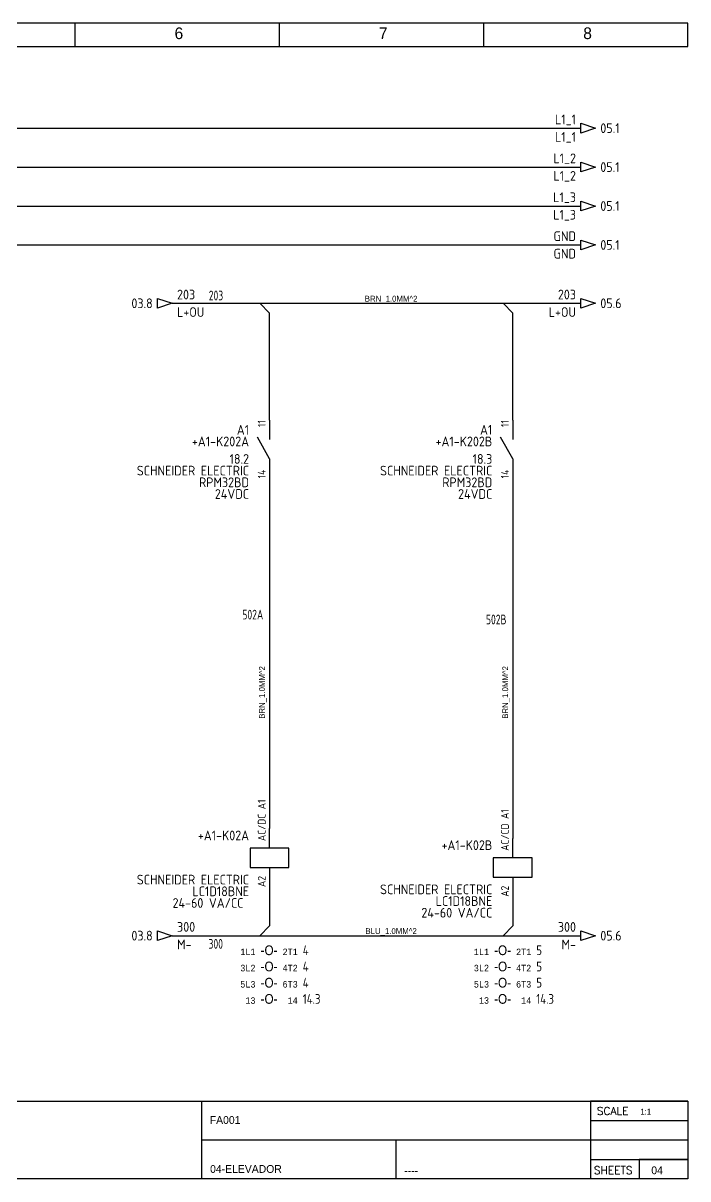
# Model space of a CAD drawing. Header units: millimetres. Extents: x 0 to 420, y 0 to 297.
# Drawn here: x 249.2 to 420, y 0 to 297 of the extents above; entities that cross this region are included whole.
import ezdxf
from ezdxf.enums import TextEntityAlignment as Align

# ---------------------------------------------------------------- set-up
doc = ezdxf.new("R2010")
doc.units = ezdxf.units.MM
doc.header["$LTSCALE"] = 6
for name, color, linetype in [('025', 1, 'Continuous'), ('05', 6, 'Continuous'), ('BLK_4.0mm^2', 7, 'Continuous'), ('BLU_1.0mm^2', 5, 'Continuous'), ('BRN_1.0mm^2', 14, 'Continuous'), ('BRN_4.0mm^2', 42, 'Continuous'), ('DESC', 1, 'Continuous'), ('DESCCHILD', 20, 'Continuous'), ('GRN_4.0mm^2', 3, 'Continuous'), ('GRY_4.0mm^2', 9, 'Continuous'), ('LOC', 8, 'Continuous'), ('MISC', 2, 'Continuous'), ('SYMS', 7, 'Continuous'), ('TAGS', 51, 'Continuous'), ('TERMS', 4, 'Continuous'), ('WIRENO', 70, 'Continuous'), ('WIREREF', 61, 'Continuous'), ('WIREREF_DEST', 61, 'Continuous'), ('XREF', 7, 'Continuous'), ('XREFCHILD', 134, 'Continuous')]:
    doc.layers.add(name, color=color, linetype=linetype)
doc.styles.add('WD', font='romans.shx')
doc.styles.add('WD_IEC', font='ISOCP2.shx', dxfattribs={"width": 0.9, "height": 4})

# ---------------------------------------------------------------- blocks, each defined once
blk = doc.blocks.new('IEC_tblock_a3_floriambra')
at = {"layer": '05'}
for p, q in [((-840, 0), (-840, 20)), ((-840, 0), (-840, 20)), ((-840, 20), (-420, 20)), ((-835, 20), (-835, 0)), ((-815, 20), (-815, 0)), ((-795, 20), (-795, 0)), ((-775, 20), (-775, 0)), ((-750, 20), (-750, 0)), ((-715, 20), (-715, 0)), ((-680, 20), (-680, 0)), ((-645, 20), (-645, 0)), ((-545, 20), (-545, 0)), ((-420, 20), (-445, 20)), ((-445, 20), (-445, 0)), ((-445, 20), (-445, 15)), ((-420, 20), (-420, 0)), ((-840, 16), (-775, 16)), ((-775, 16), (-680, 16)), ((-445, 15), (-420, 15)), ((-840, 12), (-775, 12)), ((-545, 10), (-445, 10)), ((-495, 10), (-495, 0)), ((-445, 10), (-420, 10)), ((-840, 8), (-775, 8)), ((-775, 8), (-680, 8)), ((-840, 4), (-775, 4)), ((-445, 5), (-420, 5)), ((-420, 5), (-432.5, 5)), ((-432.5, 5), (-432.5, 0)), ((-420, 0), (-840, 0))]:
    blk.add_line(p, q, dxfattribs=at)
at = {"flags": 4}
for tag, p, height in [('SCALA', (-432.21, 16.54), 1.5), ('DESCRIPT_PROYECT', (-642.46, 13.18), 3), ('CODIGO_PROYECT', (-542.84, 14.13), 2), ('FECHA_CREA', (-747.6, 10.56), 2), ('AUTHOR', (-713.38, 10.89), 2), ('INSTALACION', (-441.74, 11.01), 2), ('DESCRIPCION_1', (-642.34, 8.1), 3), ('DESCRIPCION_2', (-642.22, 3.39), 3), ('LOCALIZACION', (-441.61, 6.6), 2), ('FECHA_EDIT', (-747.73, 3.45), 2), ('REVISADO', (-713.31, 2.96), 2), ('ARCHIVO', (-542.76, 1.55), 2), ('COMENTARIO', (-492.87, 1.14), 2), ('PAG', (-429.4, 1.2), 2)]:
    blk.add_attdef(tag, p, '', height=height, dxfattribs=at)
at = {"layer": '025', "style": 'WD'}
for s, p in [('No:', (-837.31, 17.19)), ('Revision', (-825.33, 17.07)), ('Date', (-805.08, 17.05)), ('By', (-785.09, 17.06)), ('NAME', (-698.14, 16.82)), ('SCALE', (-439.33, 16.45)), ('A', (-837.31, 13.19)), ('B', (-837.31, 9.19)), ('C', (-837.31, 5.19)), ('D', (-837.31, 1.19))]:
    blk.add_text(s, height=2, dxfattribs=at).set_placement(p, align=Align.CENTER)
for s, p in [('DATE', (-737.24, 16.98)), ('Edit', (-765.46, 10.72)), ('Chec.', (-765.74, 3.12)), ('SHEETS', (-444.15, 1.23))]:
    blk.add_text(s, height=2, dxfattribs=at).set_placement(p)
blk = doc.blocks.new('HA1S1')
blk.add_lwpolyline([(0, 1.25), (3.75, 0), (0, -1.25)], close=True)
at = {"style": 'WD_IEC'}
for tag, height, flags, p in [('WIRENO', 2.5, 8, (-1.25, 1)), ('SIGCODE', 1, 1, (5, 1.8))]:
    blk.add_attdef(tag, text='', height=height, dxfattribs=dict(at, flags=flags)).set_placement(p, align=Align.RIGHT)
at = {"style": 'WD_IEC', "flags": 1}
blk.add_attdef('X4TERM01', (0, 0), '', height=0.32, dxfattribs=at)
at = {"style": 'WD_IEC'}
blk.add_attdef('XREF', text='', height=2.5, dxfattribs=at).set_placement((5, 0), align=Align.MIDDLE_LEFT)
blk.add_attdef('DESC1', text='', height=2.5, dxfattribs=at).set_placement((-1.25, -1), align=Align.TOP_RIGHT)
blk = doc.blocks.new('VCR21')
for p, q in [((0, 7.5), (0, 2.5)), ((0, -2.5), (-3.12, 3.12)), ((0, -2.5), (0, -7.5))]:
    blk.add_line(p, q)
at = {"style": 'WD_IEC'}
for tag, p in [('INST', (-5.25, 6.75)), ('LOC', (-5.25, 3.75)), ('TAG2', (-5.25, 0.75)), ('XREF', (-5.25, -3.75)), ('DESC1', (-5.25, -6.75)), ('DESC2', (-5.25, -9.75)), ('DESC3', (-5.25, -12.75))]:
    blk.add_attdef(tag, text='', height=2.5, dxfattribs=at).set_placement(p, align=Align.RIGHT)
blk.add_attdef('TERM01', text='', height=2, rotation=90, dxfattribs=at).set_placement((-1, 7.5), align=Align.RIGHT)
at = {"style": 'WD_IEC', "flags": 1}
for tag, p, height in [('X2TERM01', (0, 7.5), 0.32), ('X4LINK', (-2.75, 0), 0.32), ('X1LINK', (-0.5, 0), 0.32), ('CONTACT', (4, -3.5), 1), ('FAMILY', (4, -5), 1), ('COMMON', (5.25, -4.75), 1), ('X8TERM02', (0, -7.5), 0.32)]:
    blk.add_attdef(tag, p, '', height=height, dxfattribs=at)
at = {"style": 'WD_IEC'}
blk.add_attdef('TERM02', (-1, -7.5), '', height=2, rotation=90, dxfattribs=at)
blk = doc.blocks.new('HT0_418')
for p, q in [((-2.5, 0), (2.5, 0)), ((0, -2.5), (-2.5, 0))]:
    blk.add_line(p, q)
at = {"style": 'WD_IEC', "flags": 1}
for tag, p in [('X4TERM01', (-2.5, 0)), ('X1TERM01', (2.5, 0)), ('WDWSEQ', (-2.63, -0.91)), ('X8TERM01', (0, -2.5))]:
    blk.add_attdef(tag, p, '', height=0.4, dxfattribs=at)
blk = doc.blocks.new('HT0_412')
for p, q in [((0, 2.5), (-2.5, 0)), ((-2.5, 0), (2.5, 0))]:
    blk.add_line(p, q)
at = {"style": 'WD_IEC', "flags": 1}
for tag, p in [('X4TERM01', (-2.5, 0)), ('WDWSEQ', (-2.1, 1.03)), ('X2TERM01', (0, 2.5)), ('X1TERM01', (2.5, 0))]:
    blk.add_attdef(tag, p, '', height=0.4, dxfattribs=at)
blk = doc.blocks.new('HA1D3')
blk.add_lwpolyline([(0, 0), (-3.75, -1.25), (-3.75, 1.25)], close=True)
at = {"style": 'WD_IEC'}
for tag, p, height, flags in [('WIRENO', (1.25, 1), 2.5, 8), ('X1TERM01', (0, 0), 0.32, 1)]:
    blk.add_attdef(tag, p, '', height=height, dxfattribs=dict(at, flags=flags))
blk.add_attdef('XREF', text='', height=2.5, dxfattribs=at).set_placement((-5, 0), align=Align.MIDDLE_RIGHT)
at = {"style": 'WD_IEC', "flags": 1}
blk.add_attdef('SIGCODE', text='', height=1, dxfattribs=at).set_placement((-2.5, 1.8), align=Align.RIGHT)
at = {"style": 'WD_IEC'}
blk.add_attdef('DESC1', text='', height=2.5, dxfattribs=at).set_placement((1.25, -1), align=Align.TOP_LEFT)
blk = doc.blocks.new('WD_WNH')
at = {"linetype": 'Continuous', "style": 'WD_IEC', "width": 0.8}
blk.add_attdef('WIRENO', text='', height=2.5, dxfattribs=at).set_placement((0, 0.75), align=Align.CENTER)
at = {"style": 'WD_IEC', "flags": 1}
for tag, p in [('W08USER', (0, 0.375)), ('W04USER', (0, 0.875)), ('W05USER', (0, 0.75)), ('W09USER', (0, 0.25)), ('W03USER', (0, 1)), ('W06USER', (0, 0.625)), ('W07USER', (0, 0.5)), ('W02USER', (0, 1.125)), ('W01USER', (0, 1.25)), ('W10USER', (0, 0.125))]:
    blk.add_attdef(tag, text='', height=0.08, dxfattribs=at).set_placement(p, align=Align.CENTER)
blk = doc.blocks.new('VMS1')
for p, q in [((0, 2.5), (0, 7.5)), ((0, -2.5), (0, -7.5))]:
    blk.add_line(p, q)
blk.add_lwpolyline([(-5, 2.5), (-5, -2.5), (5, -2.5), (5, 2.5)], close=True)
at = {"style": 'WD_IEC'}
for tag, p in [('INST', (-5.25, 10.5)), ('LOC', (-5.25, 7.5)), ('TAG1', (-5.25, 4.5)), ('DESC1', (-5.25, -6.85)), ('DESC2', (-5.25, -9.85)), ('DESC3', (-5.25, -12.85))]:
    blk.add_attdef(tag, text='', height=2.5, dxfattribs=at).set_placement(p, align=Align.RIGHT)
blk.add_attdef('TERM01', text='', height=2, rotation=90, dxfattribs=at).set_placement((-1, 7.5), align=Align.RIGHT)
at = {"style": 'WD_IEC', "flags": 1}
for tag, p, height in [('X2TERM01', (0, 7.5), 0.32), ('X4LINK', (-5, 0), 0.32), ('X1LINK', (5, 0), 0.32), ('ASSYCODE', (1, -4), 1), ('FAMILY', (1, -5.5), 1), ('X8TERM02', (0, -7.5), 0.32), ('CATDESC', (1, -7), 1)]:
    blk.add_attdef(tag, p, '', height=height, dxfattribs=at)
at = {"style": 'WD_IEC', "flags": 9}
for tag, p in [('MFG', (-6, 1)), ('CAT', (-6, -1.5))]:
    blk.add_attdef(tag, text='', height=1.5, dxfattribs=at).set_placement(p, align=Align.RIGHT)
at = {"style": 'WD_IEC'}
blk.add_attdef('TERM02', (-1, -7.5), '', height=2, rotation=90, dxfattribs=at)
at = {"lineweight": 9, "style": 'WD_IEC'}
for tag, p in [('NO', (-5.5, -16.5)), ('NC', (-5.5, -19.5))]:
    blk.add_attdef(tag, text='', height=2.5, dxfattribs=at).set_placement(p, align=Align.TOP_RIGHT)
for tag, p in [('XREFNO', (-4, -16.5)), ('XREFNC', (-4, -19.5))]:
    blk.add_attdef(tag, text='', height=2.5, dxfattribs=at).set_placement(p, align=Align.TOP_LEFT)
blk = doc.blocks.new('WD_WNV')
at = {"linetype": 'Continuous', "style": 'WD_IEC', "width": 0.8}
blk.add_attdef('WIRENO', text='', height=2.5, dxfattribs=at).set_placement((-1.6, 0), align=Align.MIDDLE_RIGHT)
at = {"style": 'WD_IEC', "flags": 1}
for tag, p in [('W08USER', (-1, 0.375)), ('W04USER', (-1, 0.875)), ('W05USER', (-1, 0.75)), ('W09USER', (-1, 0.25)), ('W03USER', (-1, 1)), ('W06USER', (-1, 0.625)), ('W07USER', (-1, 0.5)), ('W02USER', (-1, 1.125)), ('W01USER', (-1, 1.25)), ('W10USER', (-1, 0.125))]:
    blk.add_attdef(tag, text='', height=0.08, dxfattribs=at).set_placement(p, align=Align.CENTER)

msp = doc.modelspace()

# ---------------------------------------------------------------- linework, layer by layer
at = {"layer": '05'}
for p, q in [((420, 297), (0, 297)), ((262.5, 297), (262.5, 291)), ((315, 297), (315, 291)), ((367.5, 297), (367.5, 291)), ((420, 291), (420, 297)), ((0, 291), (420, 291))]:
    msp.add_line(p, q, dxfattribs=at)
at = {"layer": 'BLK_4.0mm^2'}
msp.add_line((182.5, 260), (392.5, 260), dxfattribs=at)
at = {"layer": 'BLU_1.0mm^2'}
for p, q in [((312.5, 75), (312.5, 65)), ((375, 72.5), (375, 65)), ((287.5, 62.5), (310, 62.5)), ((315, 62.5), (372.5, 62.5)), ((377.5, 62.5), (392.5, 62.5))]:
    msp.add_line(p, q, dxfattribs=at)
at = {"layer": 'BRN_1.0mm^2'}
for p, q in [((287.5, 225), (310, 225)), ((315, 225), (372.5, 225)), ((377.5, 225), (392.5, 225)), ((312.5, 195), (312.5, 222.5)), ((375, 195), (375, 222.5)), ((312.5, 180), (312.5, 90)), ((375, 180), (375, 87.5))]:
    msp.add_line(p, q, dxfattribs=at)
at = {"layer": 'BRN_4.0mm^2'}
msp.add_line((172.5, 270), (392.5, 270), dxfattribs=at)
at = {"layer": 'GRN_4.0mm^2'}
msp.add_line((202.5, 240), (392.5, 240), dxfattribs=at)
at = {"layer": 'GRY_4.0mm^2'}
msp.add_line((192.5, 250), (392.5, 250), dxfattribs=at)

# ---------------------------------------------------------------- block references
ref = msp.add_blockref('IEC_tblock_a3_floriambra', (840, 0))
ref.add_attrib('FECHA_EDIT', '2026-01-13', (92.27, 3.45), dxfattribs={"height": 2})
ref.add_attrib('FECHA_CREA', '2026-01-13', (92.4, 10.56), dxfattribs={"height": 2})
ref.add_attrib('REVISADO', 'FLORIAMBRA', (126.69, 2.96), dxfattribs={"height": 2})
ref.add_attrib('AUTHOR', 'FLORIAMBRA', (126.62, 10.89), dxfattribs={"height": 2})
ref.add_attrib('DESCRIPCION_2', 'CONTROL CONNECTION', (197.78, 3.39), dxfattribs={"height": 3})
ref.add_attrib('DESCRIPCION_1', 'ENGINE CONNECTION', (197.66, 8.1), dxfattribs={"height": 3})
ref.add_attrib('DESCRIPT_PROYECT', 'ELEVADOR', (197.54, 13.18), dxfattribs={"height": 3})
ref.add_attrib('CODIGO_PROYECT', 'FA001', (297.16, 14.13), dxfattribs={"height": 2})
ref.add_attrib('ARCHIVO', '04-ELEVADOR', (297.24, 1.55), dxfattribs={"height": 2})
ref.add_attrib('COMENTARIO', '----', (347.13, 1.14), dxfattribs={"height": 2})
ref.add_attrib('PAG', '04', (410.6, 1.2), dxfattribs={"height": 2})
ref.add_attrib('SCALA', '1:1', (407.79, 16.54), dxfattribs={"height": 1.5})
at = {"layer": 'GRN_4.0mm^2'}
for name, p in [('HT0_418', (312.5, 225)), ('HT0_418', (375, 225)), ('HT0_412', (312.5, 62.5)), ('HT0_412', (375, 62.5))]:
    msp.add_blockref(name, p, dxfattribs=at)
at = {"layer": 'SYMS'}
ref = msp.add_blockref('HA1S1', (392.5, 270), dxfattribs=at)
ref.add_attrib('XREF', '05.1', dxfattribs={"layer": 'XREF', "height": 2.5, "style": 'WD_IEC'}).set_placement((397.5, 270), align=Align.MIDDLE_LEFT)
ref.add_attrib('DESC1', 'L1_1', dxfattribs={"layer": 'DESC', "height": 2.5, "style": 'WD_IEC'}).set_placement((391.25, 269), align=Align.TOP_RIGHT)
ref.add_attrib('WIRENO', 'L1_1', dxfattribs={"layer": 'WIREREF', "height": 2.5, "style": 'WD_IEC', "flags": 8}).set_placement((391.25, 271), align=Align.RIGHT)
ref = msp.add_blockref('HA1S1', (392.5, 260), dxfattribs=at)
ref.add_attrib('XREF', '05.1', dxfattribs={"layer": 'XREF', "height": 2.5, "style": 'WD_IEC'}).set_placement((397.5, 260), align=Align.MIDDLE_LEFT)
ref.add_attrib('DESC1', 'L1_2', dxfattribs={"layer": 'DESC', "height": 2.5, "style": 'WD_IEC'}).set_placement((391.25, 259), align=Align.TOP_RIGHT)
ref.add_attrib('WIRENO', 'L1_2', dxfattribs={"layer": 'WIREREF', "height": 2.5, "style": 'WD_IEC', "flags": 8}).set_placement((391.25, 261), align=Align.RIGHT)
ref = msp.add_blockref('HA1S1', (392.5, 250), dxfattribs=at)
ref.add_attrib('XREF', '05.1', dxfattribs={"layer": 'XREF', "height": 2.5, "style": 'WD_IEC'}).set_placement((397.5, 250), align=Align.MIDDLE_LEFT)
ref.add_attrib('DESC1', 'L1_3', dxfattribs={"layer": 'DESC', "height": 2.5, "style": 'WD_IEC'}).set_placement((391.25, 249), align=Align.TOP_RIGHT)
ref.add_attrib('WIRENO', 'L1_3', dxfattribs={"layer": 'WIREREF', "height": 2.5, "style": 'WD_IEC', "flags": 8}).set_placement((391.25, 251), align=Align.RIGHT)
ref = msp.add_blockref('HA1S1', (392.5, 240), dxfattribs=at)
ref.add_attrib('XREF', '05.1', dxfattribs={"layer": 'XREF', "height": 2.5, "style": 'WD_IEC'}).set_placement((397.5, 240), align=Align.MIDDLE_LEFT)
ref.add_attrib('DESC1', 'GND', dxfattribs={"layer": 'DESC', "height": 2.5, "style": 'WD_IEC'}).set_placement((391.25, 239), align=Align.TOP_RIGHT)
ref.add_attrib('WIRENO', 'GND', dxfattribs={"layer": 'WIREREF', "height": 2.5, "style": 'WD_IEC', "flags": 8}).set_placement((391.25, 241), align=Align.RIGHT)
ref = msp.add_blockref('HA1D3', (287.5, 225), dxfattribs=at)
ref.add_attrib('XREF', '03.8', dxfattribs={"layer": 'XREF', "height": 2.5, "style": 'WD_IEC'}).set_placement((282.5, 225), align=Align.MIDDLE_RIGHT)
ref.add_attrib('DESC1', 'L+OU', dxfattribs={"layer": 'DESC', "height": 2.5, "style": 'WD_IEC'}).set_placement((288.75, 224), align=Align.TOP_LEFT)
ref.add_attrib('WIRENO', '203', (288.75, 226), dxfattribs={"layer": 'WIREREF_DEST', "height": 2.5, "style": 'WD_IEC', "flags": 8})
ref = msp.add_blockref('HA1S1', (392.5, 225), dxfattribs=at)
ref.add_attrib('XREF', '05.6', dxfattribs={"layer": 'XREF', "height": 2.5, "style": 'WD_IEC'}).set_placement((397.5, 225), align=Align.MIDDLE_LEFT)
ref.add_attrib('DESC1', 'L+OU', dxfattribs={"layer": 'DESC', "height": 2.5, "style": 'WD_IEC'}).set_placement((391.25, 224), align=Align.TOP_RIGHT)
ref.add_attrib('WIRENO', '203', dxfattribs={"layer": 'WIREREF', "height": 2.5, "style": 'WD_IEC', "flags": 8}).set_placement((391.25, 226), align=Align.RIGHT)
ref = msp.add_blockref('VCR21', (312.5, 187.5), dxfattribs=at)
ref.add_attrib('TERM02', '14', (311.5, 180), dxfattribs={"layer": 'TERMS', "height": 2, "rotation": 90, "style": 'WD_IEC'})
ref.add_attrib('TERM01', '11', dxfattribs={"layer": 'TERMS', "height": 2, "rotation": 90, "style": 'WD_IEC'}).set_placement((311.5, 195), align=Align.RIGHT)
ref.add_attrib('XREF', '18.2', dxfattribs={"layer": 'XREFCHILD', "height": 2.5, "style": 'WD_IEC'}).set_placement((307.25, 183.75), align=Align.RIGHT)
ref.add_attrib('DESC3', '24VDC', dxfattribs={"layer": 'DESCCHILD', "height": 2.5, "style": 'WD_IEC'}).set_placement((307.25, 174.75), align=Align.RIGHT)
ref.add_attrib('DESC2', 'RPM32BD', dxfattribs={"layer": 'DESCCHILD', "height": 2.5, "style": 'WD_IEC'}).set_placement((307.25, 177.75), align=Align.RIGHT)
ref.add_attrib('DESC1', 'SCHNEIDER ELECTRIC', dxfattribs={"layer": 'DESCCHILD', "height": 2.5, "style": 'WD_IEC'}).set_placement((307.25, 180.75), align=Align.RIGHT)
ref.add_attrib('LOC', 'A1', dxfattribs={"layer": 'LOC', "height": 2.5, "style": 'WD_IEC'}).set_placement((307.25, 191.25), align=Align.RIGHT)
ref.add_attrib('TAG2', '+A1-K202A', dxfattribs={"layer": 'TAGS', "height": 2.5, "style": 'WD_IEC'}).set_placement((307.25, 188.25), align=Align.RIGHT)
ref = msp.add_blockref('VCR21', (375, 187.5), dxfattribs=at)
ref.add_attrib('TERM02', '14', (374, 180), dxfattribs={"layer": 'TERMS', "height": 2, "rotation": 90, "style": 'WD_IEC'})
ref.add_attrib('TERM01', '11', dxfattribs={"layer": 'TERMS', "height": 2, "rotation": 90, "style": 'WD_IEC'}).set_placement((374, 195), align=Align.RIGHT)
ref.add_attrib('XREF', '18.3', dxfattribs={"layer": 'XREFCHILD', "height": 2.5, "style": 'WD_IEC'}).set_placement((369.75, 183.75), align=Align.RIGHT)
ref.add_attrib('DESC3', '24VDC', dxfattribs={"layer": 'DESCCHILD', "height": 2.5, "style": 'WD_IEC'}).set_placement((369.75, 174.75), align=Align.RIGHT)
ref.add_attrib('DESC2', 'RPM32BD', dxfattribs={"layer": 'DESCCHILD', "height": 2.5, "style": 'WD_IEC'}).set_placement((369.75, 177.75), align=Align.RIGHT)
ref.add_attrib('DESC1', 'SCHNEIDER ELECTRIC', dxfattribs={"layer": 'DESCCHILD', "height": 2.5, "style": 'WD_IEC'}).set_placement((369.75, 180.75), align=Align.RIGHT)
ref.add_attrib('LOC', 'A1', dxfattribs={"layer": 'LOC', "height": 2.5, "style": 'WD_IEC'}).set_placement((369.75, 191.25), align=Align.RIGHT)
ref.add_attrib('TAG2', '+A1-K202B', dxfattribs={"layer": 'TAGS', "height": 2.5, "style": 'WD_IEC'}).set_placement((369.75, 188.25), align=Align.RIGHT)
ref = msp.add_blockref('VMS1', (312.5, 82.5), dxfattribs=at)
ref.add_attrib('TERM02', 'A2', (311.5, 75), dxfattribs={"layer": 'TERMS', "height": 2, "rotation": 90, "style": 'WD_IEC'})
ref.add_attrib('TERM01', 'AC/DC A1', dxfattribs={"layer": 'TERMS', "height": 2, "rotation": 90, "style": 'WD_IEC'}).set_placement((311.5, 97.5), align=Align.RIGHT)
ref.add_attrib('DESC3', '24-60 VA/CC ', dxfattribs={"layer": 'DESC', "height": 2.5, "style": 'WD_IEC'}).set_placement((307.25, 69.65), align=Align.RIGHT)
ref.add_attrib('DESC2', 'LC1D18BNE', dxfattribs={"layer": 'DESC', "height": 2.5, "style": 'WD_IEC'}).set_placement((307.25, 72.65), align=Align.RIGHT)
ref.add_attrib('DESC1', 'SCHNEIDER ELECTRIC', dxfattribs={"layer": 'DESC', "height": 2.5, "style": 'WD_IEC'}).set_placement((307.25, 75.65), align=Align.RIGHT)
ref.add_attrib('TAG1', '+A1-K02A', dxfattribs={"layer": 'TAGS', "height": 2.5, "style": 'WD_IEC'}).set_placement((307.25, 87), align=Align.RIGHT)
ref = msp.add_blockref('VMS1', (375, 80), dxfattribs=at)
ref.add_attrib('TERM02', 'A2', (374, 72.5), dxfattribs={"layer": 'TERMS', "height": 2, "rotation": 90, "style": 'WD_IEC'})
ref.add_attrib('TERM01', 'AC/CD A1', dxfattribs={"layer": 'TERMS', "height": 2, "rotation": 90, "style": 'WD_IEC'}).set_placement((374, 95), align=Align.RIGHT)
ref.add_attrib('DESC3', '24-60 VA/CC', dxfattribs={"layer": 'DESC', "height": 2.5, "style": 'WD_IEC'}).set_placement((369.75, 67.15), align=Align.RIGHT)
ref.add_attrib('DESC2', 'LC1D18BNE', dxfattribs={"layer": 'DESC', "height": 2.5, "style": 'WD_IEC'}).set_placement((369.75, 70.15), align=Align.RIGHT)
ref.add_attrib('DESC1', 'SCHNEIDER ELECTRIC', dxfattribs={"layer": 'DESC', "height": 2.5, "style": 'WD_IEC'}).set_placement((369.75, 73.15), align=Align.RIGHT)
ref.add_attrib('TAG1', '+A1-K02B', dxfattribs={"layer": 'TAGS', "height": 2.5, "style": 'WD_IEC'}).set_placement((369.75, 84.5), align=Align.RIGHT)
ref = msp.add_blockref('HA1D3', (287.5, 62.5), dxfattribs=at)
ref.add_attrib('XREF', '03.8', dxfattribs={"layer": 'XREF', "height": 2.5, "style": 'WD_IEC'}).set_placement((282.5, 62.5), align=Align.MIDDLE_RIGHT)
ref.add_attrib('DESC1', 'M-', dxfattribs={"layer": 'DESC', "height": 2.5, "style": 'WD_IEC'}).set_placement((288.75, 61.5), align=Align.TOP_LEFT)
ref.add_attrib('WIRENO', '300', (288.75, 63.5), dxfattribs={"layer": 'WIREREF_DEST', "height": 2.5, "style": 'WD_IEC', "flags": 8})
ref = msp.add_blockref('HA1S1', (392.5, 62.5), dxfattribs=at)
ref.add_attrib('XREF', '05.6', dxfattribs={"layer": 'XREF', "height": 2.5, "style": 'WD_IEC'}).set_placement((397.5, 62.5), align=Align.MIDDLE_LEFT)
ref.add_attrib('DESC1', 'M-', dxfattribs={"layer": 'DESC', "height": 2.5, "style": 'WD_IEC'}).set_placement((391.25, 61.5), align=Align.TOP_RIGHT)
ref.add_attrib('WIRENO', '300', dxfattribs={"layer": 'WIREREF', "height": 2.5, "style": 'WD_IEC', "flags": 8}).set_placement((391.25, 63.5), align=Align.RIGHT)
at = {"layer": 'WIRENO'}
ref = msp.add_blockref('WD_WNH', (298.75, 225), dxfattribs=at)
ref.add_attrib('WIRENO', '203', dxfattribs={"linetype": 'Continuous', "height": 2.5, "style": 'WD_IEC', "width": 0.8}).set_placement((298.75, 225.75), align=Align.CENTER)
ref = msp.add_blockref('WD_WNV', (312.5, 145), dxfattribs=at)
ref.add_attrib('WIRENO', '502A', dxfattribs={"linetype": 'Continuous', "height": 2.5, "style": 'WD_IEC', "width": 0.8}).set_placement((310.9, 145), align=Align.MIDDLE_RIGHT)
ref = msp.add_blockref('WD_WNV', (375, 143.75), dxfattribs=at)
ref.add_attrib('WIRENO', '502B', dxfattribs={"linetype": 'Continuous', "height": 2.5, "style": 'WD_IEC', "width": 0.8}).set_placement((373.4, 143.75), align=Align.MIDDLE_RIGHT)
ref = msp.add_blockref('WD_WNH', (298.75, 62.5), dxfattribs=at)
ref.add_attrib('WIRENO', '300', dxfattribs={"linetype": 'Continuous', "height": 2.5, "style": 'WD_IEC', "width": 0.8}).set_placement((298.69, 59.14), align=Align.CENTER)

# ---------------------------------------------------------------- texts
at = {"layer": '05', "char_height": 3, "attachment_point": 1}
for s, insert in [('6', (288.11, 295.89)), ('7', (340.61, 295.89)), ('8', (393.11, 295.89))]:
    msp.add_mtext_dynamic_manual_height_columns(s, width=14.5619, gutter_width=12.5, heights=[0], dxfattribs=dict(at, insert=insert))
at = {"layer": 'MISC', "char_height": 1.5, "attachment_point": 8}
for s, insert in [('\\W1;BRN_1.0MM^ 2', (343.75, 225)), ('\\W1;BLU_1.0MM^ 2', (343.75, 62.5))]:
    msp.add_mtext(s, dxfattribs=dict(at, insert=insert))
at = {"layer": 'MISC', "char_height": 1.5, "attachment_point": 8, "rotation": 90}
for insert in [(311.75, 125), (374.25, 125)]:
    msp.add_mtext('\\W1;BRN_1.0MM^ 2', dxfattribs=dict(at, insert=insert))
at = {"layer": 'XREF', "char_height": 2.5, "attachment_point": 1, "style": 'WD_IEC'}
for s, insert in [('{\\Fmonotxt.shx|c0;\\H0.67x;1L1 }{\\Facaderef.shx|c0;-O-} {\\Fmonotxt.shx|c0;\\H0.67x;2T1} 4\\P{\\Fmonotxt.shx|c0;\\H0.67x;3L2 }{\\Facaderef.shx|c0;-O-} {\\Fmonotxt.shx|c0;\\H0.67x;4T2} 4\\P{\\Fmonotxt.shx|c0;\\H0.67x;5L3 }{\\Facaderef.shx|c0;-O-} {\\Fmonotxt.shx|c0;\\H0.67x;6T3} 4\\P{\\Fmonotxt.shx|c0;\\H0.67x; 13 }{\\Facaderef.shx|c0;-O-} {\\Fmonotxt.shx|c0;\\H0.67x; 14} 14.3', (305, 60)), ('{\\Fmonotxt.shx|c0;\\H0.67x;1L1 }{\\Facaderef.shx|c0;-O-} {\\Fmonotxt.shx|c0;\\H0.67x;2T1} 5\\P{\\Fmonotxt.shx|c0;\\H0.67x;3L2 }{\\Facaderef.shx|c0;-O-} {\\Fmonotxt.shx|c0;\\H0.67x;4T2} 5\\P{\\Fmonotxt.shx|c0;\\H0.67x;5L3 }{\\Facaderef.shx|c0;-O-} {\\Fmonotxt.shx|c0;\\H0.67x;6T3} 5\\P{\\Fmonotxt.shx|c0;\\H0.67x; 13 }{\\Facaderef.shx|c0;-O-} {\\Fmonotxt.shx|c0;\\H0.67x; 14} 14.3', (365, 60))]:
    msp.add_mtext(s, dxfattribs=dict(at, insert=insert))

doc.saveas('drawing.dxf')
